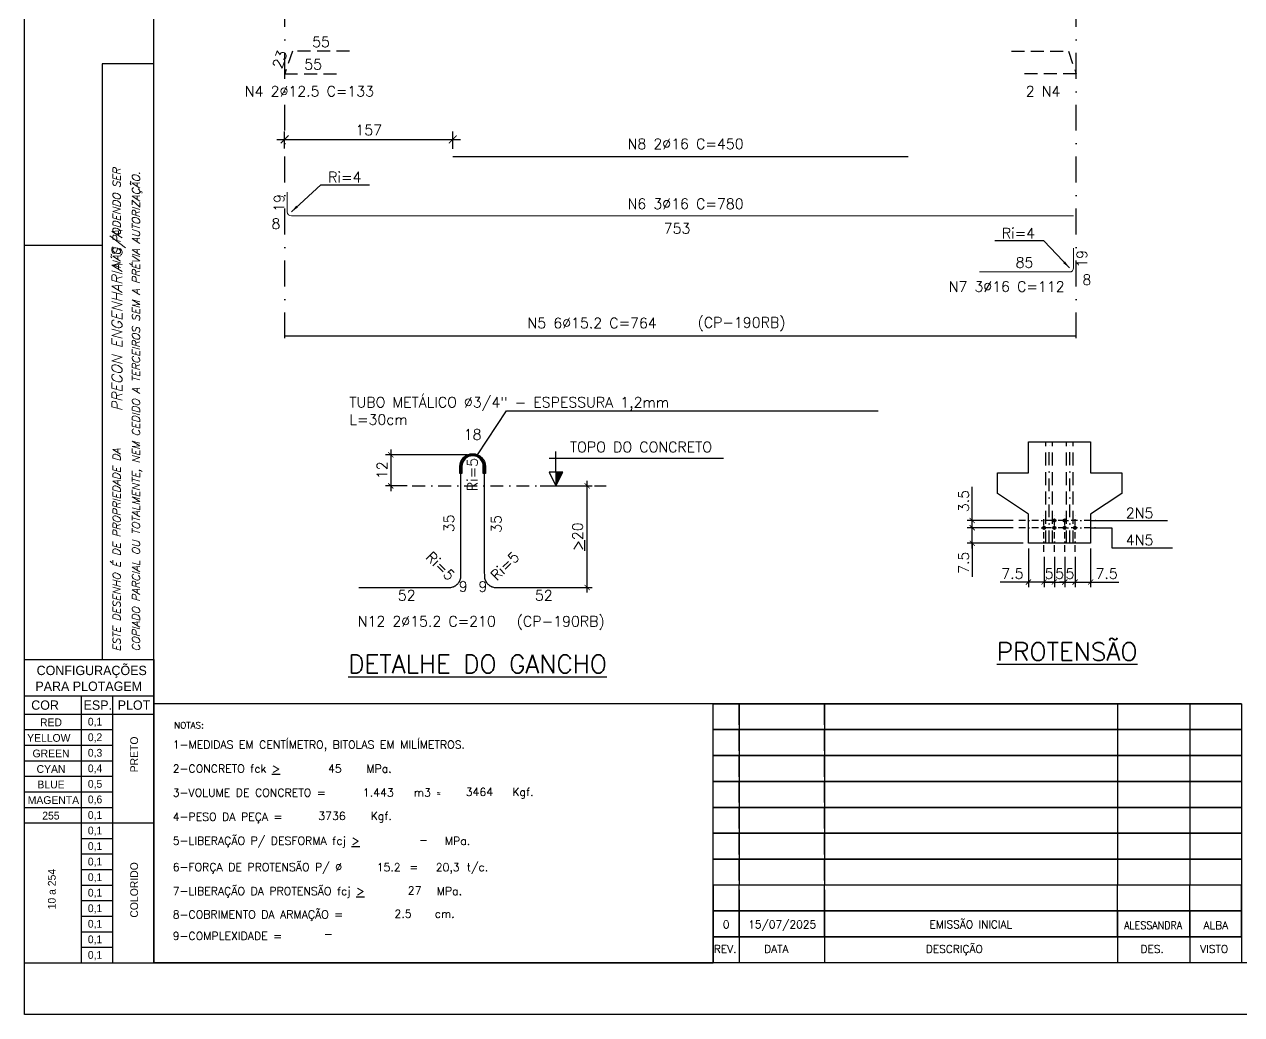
# Model space of a CAD drawing. Header units: centimetres. Extents: x 1658 to 6058, y 7825 to 9310.
# Drawn here: x 3958 to 5133, y 7825 to 8780 of the extents above; entities that cross this region are included whole.
import ezdxf
from ezdxf.enums import TextEntityAlignment as Align

# ---------------------------------------------------------------- set-up
doc = ezdxf.new("R2010")
doc.units = ezdxf.units.CM
doc.header["$LTSCALE"] = 50
doc.header["$MEASUREMENT"] = 0
doc.header["$PDMODE"] = 67
doc.linetypes.add('DASHDOT', pattern=[1, 0.5, -0.25, 0, -0.25])
doc.linetypes.add('HIDDEN', pattern=[0.375, 0.25, -0.125])
for name, color, linetype in [('COTAS-PRECON', 1, 'Continuous'), ('FERROS-PRECON', 4, 'Continuous'), ('FORMATO-PRECON', 2, 'Continuous'), ('HACHURAS-PRECON', 1, 'Continuous'), ('LINHA CENTRO-PRECON', 1, 'DASHDOT'), ('LINHA TRACEJADO-PRECON', 1, 'HIDDEN'), ('LINHA-01-PRECON', 1, 'Continuous'), ('LINHA-02-PRECON', 2, 'Continuous'), ('LINHA-04-PRECON', 4, 'Continuous'), ('LINHA-05-PRECON', 5, 'Continuous'), ('NOTAS-PRECON', 2, 'Continuous'), ('X1', 2, 'Continuous')]:
    doc.layers.add(name, color=color, linetype=linetype)
doc.layers.add('EP - 4', color=4, linetype='Continuous', lineweight=13)
doc.styles.add('PRECON-ROMANS', font='romans.shx')
doc.styles.add('R-80C-100', font='simplex.shx', dxfattribs={"height": 20})
doc.styles.add('R-80C-50', font='simplex.shx', dxfattribs={"height": 10})
doc.styles.add('R060', font='ACENT.shx', dxfattribs={"height": 75})
doc.styles.add('ROMANS', font='ROMANS.SHX', dxfattribs={"oblique": 15, "height": 3})
doc.styles.get("Standard").update_dxf_attribs({"font": 'romans.shx'})
doc.linetypes.add('ZIGZAG', pattern='A,0.0001,-0.2,[131,ltypeshp.shx,S=0.2,R=0,X=-0.2,Y=0],-0.4,[131,ltypeshp.shx,S=0.2,R=180,X=0.2,Y=0],-0.2', length=0.8001)
doc.dimstyles.new('ESC-0050', dxfattribs={"dimscale": 5, "dimtxt": 10, "dimasz": 1.5, "dimexe": 1.1, "dimexo": 2, "dimgap": 0.8, "dimtad": 1, "dimdec": 1, "dimzin": 12, "dimdsep": 46, "dimtxsty": 'R-80C-50', "dimblk": 'ARCHTICK', "dimcen": 2.5, "dimdle": 1.1, "dimclrd": 1, "dimclre": 1, "dimclrt": 3, "dimaunit": 1, "dimadec": 3, "dimazin": 0, "dimtfac": 1, "dimtdec": 1, "dimtmove": 0, "dimatfit": 3, "dimfxl": 1, "dimtolj": 1, "dimtzin": 0, "dimarcsym": 0})
doc.dimstyles.new('ESC50-25', dxfattribs={"dimscale": 50, "dimtxt": 0.2, "dimasz": 0.1, "dimexe": 0.1, "dimexo": 0.1, "dimgap": 0.065, "dimtad": 1, "dimdec": 1, "dimlfac": 0.5, "dimzin": 12, "dimdsep": 46, "dimtxsty": 'Standard', "dimblk": 'ARCHTICK', "dimcen": 0.09, "dimdle": 0.1, "dimclrd": 256, "dimclre": 256, "dimclrt": 2, "dimaunit": 1, "dimazin": 0, "dimtfac": 1, "dimtdec": 1, "dimtix": 1, "dimtmove": 1, "dimatfit": 3, "dimfxl": 1, "dimtolj": 1, "dimtzin": 0, "dimlwd": -1, "dimlwe": -1, "dimarcsym": 0})
doc.dimstyles.new('ESC50-50', dxfattribs={"dimscale": 50, "dimtxt": 0.2, "dimasz": 0.15, "dimexe": 0.15, "dimexo": 0.15, "dimgap": 0.08, "dimtad": 1, "dimdec": 1, "dimzin": 12, "dimdsep": 46, "dimtxsty": 'Standard', "dimblk": 'ARCHTICK', "dimcen": 0.09, "dimdle": 0.15, "dimclrd": 256, "dimclre": 256, "dimclrt": 2, "dimazin": 3, "dimtfac": 1, "dimtdec": 1, "dimtix": 1, "dimtmove": 2, "dimatfit": 2, "dimfxl": 0.15, "dimtolj": 1, "dimtzin": 0, "dimarcsym": 0})

# ---------------------------------------------------------------- blocks, each defined once
blk = doc.blocks.new('REV-A3-V')
at = {"layer": 'FORMATO-PRECON', "color": 1}
for p, q in [((780, 50), (780, 9.1)), ((920, 50), (920, 9.1))]:
    blk.add_line(p, q, dxfattribs=at)
for points in [[(1020, 50), (0, 50)], [(50, 9.1), (50, 50)], [(50, 50), (50, 0)], [(215, 9.1), (215, 50)], [(215, 50), (215, 0)], [(780, 50), (780, 0)], [(920, 50), (920, 0)]]:
    blk.add_lwpolyline(points, dxfattribs=at)
blk.add_lwpolyline([(1020, 0), (0, 0), (0, 50), (1020, 50)], close=True, dxfattribs=at)
at = {"layer": 'FORMATO-PRECON', "color": 2, "style": 'PRECON-ROMANS', "flags": 12}
for p in [(24.8, 24), (132.8, 24), (497.2, 24)]:
    blk.add_attdef('X', text='', height=15, dxfattribs=at).set_placement(p, align=Align.MIDDLE_CENTER)
at = {"layer": 'FORMATO-PRECON', "style": 'PRECON-ROMANS', "flags": 12}
for p in [(849.1, 22.6), (970, 22.6)]:
    blk.add_attdef('X', text='', height=15, dxfattribs=at).set_placement(p, align=Align.MIDDLE_CENTER)
blk = doc.blocks.new('A$C6E105C5C')
at = {"layer": 'FORMATO-PRECON', "color": 6}
for q in [(1020, 50), (0, 0)]:
    blk.add_line((0, 50), q, dxfattribs=at)
at = {"layer": 'FORMATO-PRECON', "color": 3}
blk.add_lwpolyline([(0, 50), (1020, 50), (1020, 0), (0, 0)], close=True, dxfattribs=at)
at = {"layer": 'FORMATO-PRECON', "color": 1}
for points in [[(50, 50), (50, 0)], [(215, 50), (215, 0)], [(780, 50), (780, 0)], [(920, 50), (920, 0)]]:
    blk.add_lwpolyline(points, dxfattribs=at)
at = {"layer": 'FORMATO-PRECON', "style": 'ROMANS'}
for s, p in [('REV.', (1.3, 19.2)), ('DATA', (98.1, 19.2)), ('DESCRIÇÃO', (410.2, 19.2)), ('DES.', (824.6, 19.2)), ('VISTO', (940, 19.2))]:
    blk.add_text(s, height=15, dxfattribs=at).set_placement(p)
blk = doc.blocks.new('A$C0AF02B9D')
at = {"layer": 'FORMATO-PRECON', "color": 1}
for p, q in [((0, 585), (250, 585)), ((0, 0), (0, 585)), ((250, 585), (250, 0)), ((0, 480), (250, 480)), ((0, 450), (170.7, 450)), ((0, 420), (170.7, 420)), ((0, 390), (170.7, 390)), ((0, 360), (170.7, 360)), ((0, 330), (170.7, 330)), ((0, 300), (170.7, 300)), ((110.1, 240), (170.7, 240)), ((110.1, 210), (170.7, 210)), ((110.1, 180), (170.7, 180)), ((110.1, 150), (170.7, 150)), ((110.1, 150), (170.7, 150)), ((110.1, 120), (170.7, 120)), ((110.1, 120), (170.7, 120)), ((110.1, 90), (170.7, 90)), ((110.1, 90), (170.7, 90)), ((110.1, 60), (170.7, 60)), ((110.1, 60), (170.7, 60)), ((110.1, 30), (170.7, 30)), ((110.1, 30), (170.7, 30)), ((0, 0), (250, 0)), ((110.1, 0), (170.7, 0)), ((110.1, 0), (170.7, 0)), ((110.1, 0), (170.7, 0))]:
    blk.add_line(p, q, dxfattribs=at)
at = {"layer": 'FORMATO-PRECON'}
for p, q in [((0, 515), (250, 515)), ((110.1, 0), (110.1, 515)), ((170.7, 0), (170.7, 515)), ((0, 270), (250, 270))]:
    blk.add_line(p, q, dxfattribs=at)
at = {"layer": 'FORMATO-PRECON', "style": 'R060'}
for s, p in [('CONFIGURAÇÕES ', (133.4, 563.9)), ('PARA PLOTAGEM', (124.3, 533.7)), ('COR', (40, 497.3)), ('ESP.', (141.8, 497.3)), ('PLOT', (211.6, 497.3))]:
    blk.add_text(s, height=18, dxfattribs=at).set_placement(p, align=Align.MIDDLE)
at = {"layer": 'FORMATO-PRECON', "color": 1, "style": 'R060'}
for s, p in [('RED', (51.5, 464)), ('0,1', (136.5, 464)), ('YELLOW', (47.2, 434)), ('0,2', (136.5, 434)), ('GREEN', (51.5, 404)), ('0,3', (136.5, 404)), ('CYAN', (51.5, 374)), ('0,4', (136.5, 374)), ('0,5', (136.5, 344)), ('BLUE', (51.5, 344)), ('MAGENTA', (56.1, 314)), ('0,6', (136.5, 314)), ('255', (51.3, 284)), ('0,1', (136.5, 284)), ('0,1', (136.5, 254)), ('0,1', (136.5, 224)), ('0,1', (136.5, 194)), ('0,1', (136.5, 164)), ('0,1', (136.5, 134)), ('0,1', (136.5, 104)), ('0,1', (136.5, 74)), ('0,1', (136.5, 44)), ('0,1', (136.5, 14))]:
    blk.add_text(s, height=15, dxfattribs=at).set_placement(p, align=Align.MIDDLE)
for s, p in [('PRETO', (212, 402.1)), ('COLORIDO', (212, 140.6)), ('10 a 254', (53, 142.2))]:
    blk.add_text(s, height=15, rotation=90, dxfattribs=at).set_placement(p, align=Align.MIDDLE)
blk = doc.blocks.new('A$C432D58B7')
at = {"layer": 'LINHA-01-PRECON'}
blk.add_blockref('A$C0AF02B9D', (0, 0), dxfattribs=at)
blk = doc.blocks.new('A$C550964AD')
at = {"layer": 'LINHA-01-PRECON'}
blk.add_blockref('A$C432D58B7', (0, 0), dxfattribs=at)
blk = doc.blocks.new('A$C12EB5E76')
at = {"layer": 'FORMATO-PRECON', "color": 6}
blk.add_line((35.3, 3089.3), (35.3, 1939.3), dxfattribs=at)
at = {"layer": 'FORMATO-PRECON'}
for points in [[(-114.7, 1254.3), (-114.7, 4224.3), (4085.3, 4224.3), (4085.3, 1254.3)], [(135.3, 1939.3), (135.3, 3089.3), (35.3, 3089.3), (35.3, 1939.3)]]:
    blk.add_lwpolyline(points, close=True, dxfattribs=at)
at = {"layer": 'FORMATO-PRECON', "color": 6}
blk.add_lwpolyline([(135.3, 1354.3), (135.3, 4124.3), (3985.3, 4124.3), (3985.3, 1354.3)], close=True, dxfattribs=at)
at = {"layer": 'FORMATO-PRECON'}
blk.add_lwpolyline([(-114.7, 2739.3), (35.3, 2739.3)], dxfattribs=at)
at = {"layer": 'LINHA-05-PRECON'}
blk.add_blockref('A$C550964AD', (-114.7, 1354.3), dxfattribs=at)
at = {"layer": 'FORMATO-PRECON', "style": 'ROMANS', "oblique": 15}
for s, p in [('ESTE DESENHO É DE PROPRIEDADE DA                            NÃO PODENDO SER', (70.9, 1955.1)), ('COPIADO PARCIAL OU TOTALMENTE, NEM CEDIDO A TERCEIROS SEM A PRÉVIA AUTORIZAÇÃO.', (108.3, 1955.1))]:
    blk.add_text(s, height=15, rotation=90, dxfattribs=at).set_placement(p)
at = {"layer": 'FORMATO-PRECON', "color": 3, "style": 'ROMANS', "oblique": 15}
blk.add_text('PRECON ENGENHARIA S/A', height=20, rotation=90, dxfattribs=at).set_placement((74, 2418.3))
blk = doc.blocks.new('NOTAS')
at = {"layer": 'NOTAS-PRECON', "color": 3, "style": 'ROMANS'}
blk.add_text('NOTAS:', height=11.93, dxfattribs=at).set_placement((9112.7, 411.6))
at = {"layer": 'NOTAS-PRECON', "style": 'ROMANS'}
for s, height, p in [('1-MEDIDAS EM CENTÍMETRO, BITOLAS EM MILÍMETROS. ', 14.918, (9109.9, 374)), ('2-CONCRETO fck %%U>%%U ', 14.918, (9109.9, 329.3)), ('3-VOLUME DE CONCRETO =', 14.918, (9109.9, 284.5)), ('≈ ', 14.92, (9601.3, 284.5)), ('4-PESO DA PEÇA =', 14.918, (9109.9, 239.7)), ('5-LIBERAÇÃO P/ DESFORMA fcj %%U>', 14.918, (9109.9, 195)), ('6-FORÇA DE PROTENSÃO P/ %%C', 14.918, (9109.8, 145.9)), ('t/c.', 14.92, (9658.1, 145.9)), ('=', 14.9, (9550.9, 145.9)), ('7-LIBERAÇÃO DA PROTENSÃO fcj %%U>', 14.918, (9109.8, 101.2)), ('MPa.', 14.92, (9601.8, 101.2)), ('8-COBRIMENTO DA ARMAÇÃO =', 14.918, (9109.9, 57.6)), ('9-COMPLEXIDADE =', 14.918, (9109.9, 17.6))]:
    blk.add_text(s, height=height, dxfattribs=at).set_placement(p)
at = {"layer": 'NOTAS-PRECON', "color": 2, "style": 'PRECON-ROMANS'}
for s, p in [('   MPa.', (9477.7, 336.7)), ('m3', (9575.1, 292.2)), ('Kgf.', (9762.6, 293.3)), ('Kgf.', (9498.6, 248.6)), ('MPa.', (9640.7, 202.1)), ('cm.', (9616.9, 66.5))]:
    blk.add_text(s, height=14.92, dxfattribs=at).set_placement(p, align=Align.MIDDLE_CENTER)
at = {"layer": 'NOTAS-PRECON', "color": 2, "style": 'PRECON-ROMANS', "flags": 8}
for tag, p in [('A', (9412.1, 336.7)), ('B', (9493.1, 292.2)), ('C', (9681.4, 293.3)), ('D', (9406.7, 248.6)), ('E', (9577.4, 203.8)), ('F', (9512.4, 153)), ('G', (9622.3, 153)), ('H', (9560.8, 110)), ('I', (9539.2, 66.5))]:
    blk.add_attdef(tag, text='', height=14.9, dxfattribs=at).set_placement(p, align=Align.MIDDLE_CENTER)
at = {"layer": 'NOTAS-PRECON', "color": 2, "style": 'PRECON-ROMANS'}
blk.add_attdef('J', (9391.7, 21.3), '', height=14.9, dxfattribs=at)
blk = doc.blocks.new('_ArchTick')
at = {"color": 0, "linetype": 'ByBlock', "const_width": 0.15}
blk.add_lwpolyline([(-0.5, -0.5), (0.5, 0.5)], dxfattribs=at)
blk = doc.blocks.new('*D248')
at = {"layer": 'COTAS-PRECON'}
for p, q in [((4912.7, 8294.7), (4868.3, 8294.7)), ((4873.3, 8274.7), (4873.3, 8294.7)), ((4922.6, 8279.7), (4868.3, 8279.7)), ((4873.3, 8279.7), (4873.3, 8247.2))]:
    blk.add_line(p, q, dxfattribs=at)
at = {"layer": 'Defpoints', "color": 0}
for p in [(4873.3, 8294.7), (4917.7, 8294.7), (4927.6, 8279.7)]:
    blk.add_point(p, dxfattribs=at)
at = {"layer": 'COTAS-PRECON', "xscale": 5, "yscale": 5, "zscale": 5}
for p, rotation in [((4873.3, 8294.7), 90), ((4873.3, 8279.7), 270)]:
    blk.add_blockref('_ArchTick', p, dxfattribs=dict(at, rotation=rotation))
at = {"layer": 'COTAS-PRECON', "color": 2, "insert": (4865, 8260.9), "char_height": 10, "attachment_point": 5, "rotation": 90}
blk.add_mtext('\\A1;7.5', dxfattribs=at)
blk = doc.blocks.new('*D249')
at = {"layer": 'COTAS-PRECON'}
for p, q in [((4942.6, 8266.6), (4942.6, 8237.3)), ((4952.6, 8266.6), (4952.6, 8237.3)), ((4942.6, 8242.3), (4937.6, 8242.3)), ((4942.6, 8242.3), (4952.6, 8242.3)), ((4952.6, 8242.3), (4957.6, 8242.3))]:
    blk.add_line(p, q, dxfattribs=at)
at = {"layer": 'Defpoints', "color": 0}
for p in [(4942.6, 8271.6), (4952.6, 8271.6), (4952.6, 8242.3)]:
    blk.add_point(p, dxfattribs=at)
at = {"layer": 'COTAS-PRECON', "xscale": 5, "yscale": 5, "zscale": 5}
blk.add_blockref('_ArchTick', (4942.6, 8242.3), dxfattribs=at)
at = {"layer": 'COTAS-PRECON', "xscale": 5, "yscale": 5, "zscale": 5, "rotation": 180}
blk.add_blockref('_ArchTick', (4952.6, 8242.3), dxfattribs=at)
at = {"layer": 'COTAS-PRECON', "color": 2, "insert": (4947.6, 8250.5), "char_height": 10, "attachment_point": 5}
blk.add_mtext('\\A1;5', dxfattribs=at)
blk = doc.blocks.new('*D250')
at = {"layer": 'COTAS-PRECON'}
for p, q in [((4952.6, 8266.6), (4952.6, 8237.3)), ((4962.6, 8266.6), (4962.6, 8237.3)), ((4952.6, 8242.3), (4947.6, 8242.3)), ((4952.6, 8242.3), (4962.6, 8242.3)), ((4962.6, 8242.3), (4967.6, 8242.3))]:
    blk.add_line(p, q, dxfattribs=at)
at = {"layer": 'Defpoints', "color": 0}
for p in [(4952.6, 8271.6), (4962.6, 8271.6), (4962.6, 8242.3)]:
    blk.add_point(p, dxfattribs=at)
at = {"layer": 'COTAS-PRECON', "xscale": 5, "yscale": 5, "zscale": 5}
blk.add_blockref('_ArchTick', (4952.6, 8242.3), dxfattribs=at)
at = {"layer": 'COTAS-PRECON', "xscale": 5, "yscale": 5, "zscale": 5, "rotation": 180}
blk.add_blockref('_ArchTick', (4962.6, 8242.3), dxfattribs=at)
at = {"layer": 'COTAS-PRECON', "color": 2, "insert": (4957.6, 8250.5), "char_height": 10, "attachment_point": 5}
blk.add_mtext('\\A1;5', dxfattribs=at)
blk = doc.blocks.new('*D251')
at = {"layer": 'COTAS-PRECON'}
for p, q in [((4962.6, 8266.6), (4962.6, 8237.3)), ((4972.6, 8266.6), (4972.6, 8237.3)), ((4962.6, 8242.3), (4957.6, 8242.3)), ((4962.6, 8242.3), (4972.6, 8242.3)), ((4972.6, 8242.3), (4977.6, 8242.3))]:
    blk.add_line(p, q, dxfattribs=at)
at = {"layer": 'Defpoints', "color": 0}
for p in [(4962.6, 8271.6), (4972.6, 8271.6), (4972.6, 8242.3)]:
    blk.add_point(p, dxfattribs=at)
at = {"layer": 'COTAS-PRECON', "xscale": 5, "yscale": 5, "zscale": 5}
blk.add_blockref('_ArchTick', (4962.6, 8242.3), dxfattribs=at)
at = {"layer": 'COTAS-PRECON', "xscale": 5, "yscale": 5, "zscale": 5, "rotation": 180}
blk.add_blockref('_ArchTick', (4972.6, 8242.3), dxfattribs=at)
at = {"layer": 'COTAS-PRECON', "color": 2, "insert": (4967.6, 8250.5), "char_height": 10, "attachment_point": 5}
blk.add_mtext('\\A1;5', dxfattribs=at)
blk = doc.blocks.new('*D252')
at = {"layer": 'COTAS-PRECON'}
for p, q in [((4987.6, 8274.7), (4987.6, 8237.3)), ((4972.6, 8266.6), (4972.6, 8237.3)), ((4967.6, 8242.3), (4992.6, 8242.3))]:
    blk.add_line(p, q, dxfattribs=at)
at = {"layer": 'Defpoints', "color": 0}
for p in [(4987.6, 8279.7), (4972.6, 8271.6), (4987.6, 8242.3)]:
    blk.add_point(p, dxfattribs=at)
at = {"layer": 'COTAS-PRECON', "xscale": 5, "yscale": 5, "zscale": 5, "rotation": 180}
blk.add_blockref('_ArchTick', (4972.6, 8242.3), dxfattribs=at)
at = {"layer": 'COTAS-PRECON', "xscale": 5, "yscale": 5, "zscale": 5}
blk.add_blockref('_ArchTick', (4987.6, 8242.3), dxfattribs=at)
at = {"layer": 'COTAS-PRECON', "color": 2, "insert": (5003, 8250.5), "char_height": 10, "attachment_point": 5}
blk.add_mtext('\\A1;7.5', dxfattribs=at)
blk = doc.blocks.new('*D253')
at = {"layer": 'COTAS-PRECON'}
for p, q in [((4927.6, 8274.7), (4927.6, 8237.3)), ((4942.6, 8266.6), (4942.6, 8237.3)), ((4947.6, 8242.3), (4922.6, 8242.3))]:
    blk.add_line(p, q, dxfattribs=at)
at = {"layer": 'Defpoints', "color": 0}
for p in [(4927.6, 8279.7), (4942.6, 8271.6), (4927.6, 8242.3)]:
    blk.add_point(p, dxfattribs=at)
at = {"layer": 'COTAS-PRECON', "xscale": 5, "yscale": 5, "zscale": 5, "rotation": 180}
blk.add_blockref('_ArchTick', (4927.6, 8242.3), dxfattribs=at)
at = {"layer": 'COTAS-PRECON', "xscale": 5, "yscale": 5, "zscale": 5}
blk.add_blockref('_ArchTick', (4942.6, 8242.3), dxfattribs=at)
at = {"layer": 'COTAS-PRECON', "color": 2, "insert": (4912.1, 8250.5), "char_height": 10, "attachment_point": 5}
blk.add_mtext('\\A1;7.5', dxfattribs=at)
blk = doc.blocks.new('*D259')
at = {"layer": 'Defpoints', "color": 0}
for p in [(4217.2, 8754.5), (4209.6, 8732.8), (4209.6, 8732.8)]:
    blk.add_point(p, dxfattribs=at)
at = {"layer": 'COTAS-PRECON', "color": 2, "insert": (4204.9, 8746.6), "char_height": 10, "attachment_point": 5, "rotation": 70.8817}
blk.add_mtext('\\A1;23', dxfattribs=at)
blk = doc.blocks.new('*D260')
at = {"layer": 'Defpoints', "color": 0}
for p in [(4217.2, 8754.5), (4272.2, 8754.5), (4272.2, 8754.5)]:
    blk.add_point(p, dxfattribs=at)
at = {"layer": 'COTAS-PRECON', "color": 2, "insert": (4244.7, 8763.5), "char_height": 10, "attachment_point": 5}
blk.add_mtext('\\A1;55', dxfattribs=at)
blk = doc.blocks.new('*D261')
at = {"layer": 'Defpoints', "color": 0}
for p in [(4209.6, 8732.8), (4209.6, 8732.8), (4264.6, 8732.8)]:
    blk.add_point(p, dxfattribs=at)
at = {"layer": 'COTAS-PRECON', "color": 2, "insert": (4237.1, 8741.8), "char_height": 10, "attachment_point": 5}
blk.add_mtext('\\A1;55', dxfattribs=at)
blk = doc.blocks.new('*D267')
at = {"layer": 'COTAS-PRECON'}
for p, q in [((4873.3, 8301.7), (4873.3, 8334.2)), ((4912.7, 8301.7), (4868.3, 8301.7)), ((4873.3, 8289.7), (4873.3, 8301.7)), ((4912.7, 8294.7), (4868.3, 8294.7))]:
    blk.add_line(p, q, dxfattribs=at)
at = {"layer": 'Defpoints', "color": 0}
for p in [(4873.3, 8301.7), (4917.7, 8301.7), (4917.7, 8294.7)]:
    blk.add_point(p, dxfattribs=at)
at = {"layer": 'COTAS-PRECON', "xscale": 5, "yscale": 5, "zscale": 5}
for p, rotation in [((4873.3, 8301.7), 90), ((4873.3, 8294.7), 270)]:
    blk.add_blockref('_ArchTick', p, dxfattribs=dict(at, rotation=rotation))
at = {"layer": 'COTAS-PRECON', "color": 2, "insert": (4865, 8320.4), "char_height": 10, "attachment_point": 5, "rotation": 90}
blk.add_mtext('\\A1;3.5', dxfattribs=at)
blk = doc.blocks.new('*D268')
at = {"layer": 'Defpoints', "color": 0}
for p in [(4212.1, 8618.5), (4212.1, 8618.5), (4212.1, 8599.5)]:
    blk.add_point(p, dxfattribs=at)
at = {"layer": 'COTAS-PRECON', "color": 2, "insert": (4204.2, 8608), "char_height": 10, "attachment_point": 5, "rotation": 90}
blk.add_mtext('\\A1;19', dxfattribs=at)
blk = doc.blocks.new('*D269')
at = {"layer": 'Defpoints', "color": 0}
for p in [(4218.1, 8595.5), (4971.1, 8595.5), (4971.1, 8577.4)]:
    blk.add_point(p, dxfattribs=at)
at = {"layer": 'COTAS-PRECON', "color": 2, "insert": (4588.4, 8583.5), "char_height": 10, "attachment_point": 5}
blk.add_mtext('\\A1;753', dxfattribs=at)
blk = doc.blocks.new('*D270')
at = {"layer": 'Defpoints', "color": 0}
for p in [(4971.1, 8564.5), (4971.1, 8564.5), (4971.1, 8545.5)]:
    blk.add_point(p, dxfattribs=at)
at = {"layer": 'COTAS-PRECON', "color": 2, "insert": (4979.1, 8554), "char_height": 10, "attachment_point": 5, "rotation": 90}
blk.add_mtext('\\A1;19', dxfattribs=at)
blk = doc.blocks.new('*D271')
at = {"layer": 'Defpoints', "color": 0}
for p in [(4880.2, 8541.5), (4965.1, 8541.5), (4880.2, 8523.3)]:
    blk.add_point(p, dxfattribs=at)
at = {"layer": 'COTAS-PRECON', "color": 2, "insert": (4923.7, 8550.6), "char_height": 10, "attachment_point": 5}
blk.add_mtext('\\A1;85', dxfattribs=at)
blk = doc.blocks.new('*D290')
at = {"layer": 'COTAS-PRECON', "lineweight": -2}
for p, q in [((4209.6, 8660.7), (4209.6, 8676.9)), ((4371.9, 8660.3), (4371.9, 8676.9)), ((4202.1, 8669.4), (4379.4, 8669.4))]:
    blk.add_line(p, q, dxfattribs=at)
at = {"layer": 'Defpoints', "color": 0}
for p in [(4371.9, 8669.4), (4209.6, 8653.2), (4371.9, 8652.8)]:
    blk.add_point(p, dxfattribs=at)
at = {"layer": 'COTAS-PRECON', "lineweight": -2, "xscale": 7.5, "yscale": 7.5, "zscale": 7.5, "rotation": 180}
blk.add_blockref('_ArchTick', (4209.6, 8669.4), dxfattribs=at)
at = {"layer": 'COTAS-PRECON', "lineweight": -2, "xscale": 7.5, "yscale": 7.5, "zscale": 7.5}
blk.add_blockref('_ArchTick', (4371.9, 8669.4), dxfattribs=at)
at = {"layer": 'COTAS-PRECON', "color": 2, "insert": (4290.8, 8678.4), "char_height": 10, "attachment_point": 5}
blk.add_mtext('\\A1;157', dxfattribs=at)
blk = doc.blocks.new('*D291')
at = {"layer": 'COTAS-PRECON'}
for p, q in [((4456.1, 8335.1), (4506.6, 8335.1)), ((4501.6, 8232.1), (4501.6, 8340.1)), ((4456.1, 8237.1), (4506.6, 8237.1))]:
    blk.add_line(p, q, dxfattribs=at)
at = {"layer": 'Defpoints', "color": 0}
for p in [(4451.1, 8335.1), (4501.6, 8335.1), (4451.1, 8237.1)]:
    blk.add_point(p, dxfattribs=at)
at = {"layer": 'COTAS-PRECON', "xscale": 5, "yscale": 5, "zscale": 5}
for p, rotation in [((4501.6, 8335.1), 90), ((4501.6, 8237.1), 270)]:
    blk.add_blockref('_ArchTick', p, dxfattribs=dict(at, rotation=rotation))
at = {"layer": 'COTAS-PRECON', "color": 2, "insert": (4492.4, 8286.1), "char_height": 10, "attachment_point": 5, "rotation": 90}
blk.add_mtext('\\A1;{\\L>}20', dxfattribs=at)
blk = doc.blocks.new('*D292')
at = {"layer": 'Defpoints', "color": 0}
for p in [(4380.8, 8347.1), (4379.8, 8248.3), (4380.8, 8248.3)]:
    blk.add_point(p, dxfattribs=at)
at = {"layer": 'COTAS-PRECON', "color": 2, "insert": (4368.2, 8298.9), "char_height": 10, "attachment_point": 5, "rotation": 90}
blk.add_mtext('\\A1;35', dxfattribs=at)
blk = doc.blocks.new('*D293')
at = {"layer": 'Defpoints', "color": 0}
for p in [(4413.6, 8237.1), (4413.6, 8237.1), (4501.6, 8237.1)]:
    blk.add_point(p, dxfattribs=at)
at = {"layer": 'COTAS-PRECON', "color": 2, "insert": (4459.8, 8229.4), "char_height": 10, "attachment_point": 5}
blk.add_mtext('\\A1;52', dxfattribs=at)
blk = doc.blocks.new('*D294')
at = {"layer": 'Defpoints', "color": 0}
for p in [(4281.1, 8237.1), (4368.5, 8237.1), (4368.5, 8237.1)]:
    blk.add_point(p, dxfattribs=at)
at = {"layer": 'COTAS-PRECON', "color": 2, "insert": (4327.4, 8229.5), "char_height": 10, "attachment_point": 5}
blk.add_mtext('\\A1;52', dxfattribs=at)
blk = doc.blocks.new('*D295')
at = {"layer": 'Defpoints', "color": 0}
for p in [(4401.3, 8347.1), (4401.3, 8248.3), (4402.3, 8248.3)]:
    blk.add_point(p, dxfattribs=at)
at = {"layer": 'COTAS-PRECON', "color": 2, "insert": (4413.9, 8298.4), "char_height": 10, "attachment_point": 5, "rotation": 90}
blk.add_mtext('\\A1;35', dxfattribs=at)
blk = doc.blocks.new('*D296')
at = {"layer": 'COTAS-PRECON'}
for p, q in [((4312, 8370.1), (4312, 8330.1)), ((4386.1, 8365.1), (4307, 8365.1)), ((4327.9, 8335.1), (4307, 8335.1))]:
    blk.add_line(p, q, dxfattribs=at)
at = {"layer": 'Defpoints', "color": 0}
for p in [(4391.1, 8365.1), (4312, 8335.1), (4332.9, 8335.1)]:
    blk.add_point(p, dxfattribs=at)
at = {"layer": 'COTAS-PRECON', "xscale": 5, "yscale": 5, "zscale": 5}
for p, rotation in [((4312, 8365.1), 90), ((4312, 8335.1), 270)]:
    blk.add_blockref('_ArchTick', p, dxfattribs=dict(at, rotation=rotation))
at = {"layer": 'COTAS-PRECON', "color": 2, "insert": (4303.7, 8350.1), "char_height": 10, "attachment_point": 5, "rotation": 90}
blk.add_mtext('\\A1;12', dxfattribs=at)

msp = doc.modelspace()

# ---------------------------------------------------------------- hatches: boundary and pattern name
at = {"layer": 'HACHURAS-PRECON'}
msp.add_hatch(color=256, dxfattribs=at).paths.add_polyline_path([(4471.463, 8348.394), (4478.127, 8348.394), (4471.463, 8335.066)])
h = msp.add_hatch(color=256, dxfattribs=at)
h.dxf.hatch_style = 1
h.paths.add_polyline_path([(4944.084, 8294.662, 1), (4941.044, 8294.662, 1)])
h = msp.add_hatch(color=256, dxfattribs=at)
h.dxf.hatch_style = 1
h.paths.add_polyline_path([(4954.084, 8301.662, 1), (4951.044, 8301.662, 1)])
h = msp.add_hatch(color=256, dxfattribs=at)
h.dxf.hatch_style = 1
h.paths.add_polyline_path([(4954.084, 8294.662, 1), (4951.044, 8294.662, 1)])
h = msp.add_hatch(color=256, dxfattribs=at)
h.dxf.hatch_style = 1
h.paths.add_polyline_path([(4964.084, 8301.662, 1), (4961.044, 8301.662, 1)])
h = msp.add_hatch(color=256, dxfattribs=at)
h.dxf.hatch_style = 1
h.paths.add_polyline_path([(4964.084, 8294.662, 1), (4961.044, 8294.662, 1)])
h = msp.add_hatch(color=256, dxfattribs=at)
h.dxf.hatch_style = 1
h.paths.add_polyline_path([(4974.084, 8294.662, 1), (4971.044, 8294.662, 1)])

# ---------------------------------------------------------------- linework, layer by layer
at = {"layer": 'COTAS-PRECON', "linetype": 'DASHDOT'}
for p, q in [((4209.638, 8477.485), (4209.638, 9235.068)), ((4973.638, 8477.485, 96721), (4973.638, 9220.63, 96721))]:
    msp.add_line(p, q, dxfattribs=at)
at = {"layer": 'COTAS-PRECON', "linetype": 'DASHDOT', "ltscale": 0.25}
for p, q in [((4987.564, 8301.662), (4917.652, 8301.662)), ((4942.564, 8271.606), (4942.564, 8306.483)), ((4952.564, 8271.606), (4952.564, 8306.483)), ((4962.564, 8271.606), (4962.564, 8306.483)), ((4972.564, 8271.606), (4972.564, 8306.483)), ((4987.564, 8294.662), (4917.652, 8294.662))]:
    msp.add_line(p, q, dxfattribs=at)
at = {"layer": 'COTAS-PRECON'}
for p, q in [((5008.076, 8294.662), (5008.076, 8275.21)), ((5008.076, 8275.21), (5066.65, 8275.21)), ((4927.564, 8242.262), (4900.294, 8242.262)), ((4987.564, 8242.262), (5014.834, 8242.262))]:
    msp.add_line(p, q, dxfattribs=at)
for centre in [(4942.564, 8294.662), (4952.564, 8301.662), (4952.564, 8294.662), (4962.564, 8301.662), (4962.564, 8294.662), (4972.564, 8294.662)]:
    msp.add_circle(centre, 1.52, dxfattribs=at)
at = {"layer": 'EP - 4'}
msp.add_lwpolyline([(4971.138, 8595.52), (4216.138, 8595.52, -0.41421356), (4212.138, 8599.52), (4212.138, 8618.52)], format="xyb", dxfattribs=at)
at = {"layer": 'EP - 4', "elevation": 96721}
msp.add_lwpolyline([(4880.169, 8541.458), (4967.138, 8541.458, 0.41421356), (4971.138, 8545.458), (4971.138, 8564.458)], format="xyb", dxfattribs=at)
at = {"layer": 'FORMATO-PRECON', "color": 6}
for points in [[(4083.357, 7874.924), (4623.357, 7874.924), (4623.357, 8124.924), (4083.357, 8124.924)], [(4623.357, 8124.924), (5133.357, 8124.924), (5133.357, 7874.924), (4623.357, 7874.924)]]:
    msp.add_lwpolyline(points, close=True, dxfattribs=at)
at = {"layer": 'HACHURAS-PRECON'}
msp.add_line((4471.463, 8348.394), (4471.463, 8335.066), dxfattribs=at)
at = {"layer": 'LINHA CENTRO-PRECON', "ltscale": 0.5, "extrusion": (0, 1, 0)}
for p, q in [((4947.564, 8279.662), (4947.564, 8377.662)), ((4967.564, 8279.662), (4967.564, 8377.662))]:
    msp.add_line(p, q, dxfattribs=at)
at = {"layer": 'LINHA CENTRO-PRECON', "color": 1, "ltscale": 0.5}
msp.add_line((4332.851, 8335.066), (4519.9, 8335.066), dxfattribs=at)
at = {"layer": 'LINHA TRACEJADO-PRECON', "extrusion": (0, 1, 0)}
for p, q in [((4944.364, 8279.662), (4944.364, 8377.662)), ((4950.764, 8279.662), (4950.764, 8377.662)), ((4964.364, 8279.662), (4964.364, 8377.662)), ((4970.764, 8279.662), (4970.764, 8377.662))]:
    msp.add_line(p, q, dxfattribs=at)
at = {"layer": 'LINHA-01-PRECON'}
for p, q in [((4471.463, 8348.051), (4471.463, 8368.386)), ((4464.8, 8361.722), (4633.32, 8361.722)), ((4478.127, 8348.394), (4464.8, 8348.394)), ((4464.8, 8348.394), (4471.463, 8335.066)), ((4471.463, 8335.066), (4478.127, 8348.394))]:
    msp.add_line(p, q, dxfattribs=at)
msp.add_lwpolyline([(4403.333, 8347.106), (4401.333, 8347.106), (4401.333, 8353.836, 1), (4380.793, 8353.836), (4380.793, 8347.106), (4378.793, 8347.106), (4378.793, 8353.836, -1), (4403.333, 8353.836)], format="xyb", close=True, dxfattribs=at)
at = {"layer": 'LINHA-02-PRECON', "extrusion": (0, 1, 0)}
for p, q in [((4927.564, 8347.662), (4927.564, 8377.662)), ((4987.564, 8377.662), (4987.564, 8347.662)), ((4897.564, 8347.662), (4927.564, 8347.662)), ((4897.564, 8327.662), (4897.564, 8347.662)), ((4987.564, 8347.662), (5017.564, 8347.662)), ((5017.564, 8347.662), (5017.564, 8327.662)), ((4927.564, 8307.662), (4897.564, 8327.662)), ((5017.564, 8327.662), (4987.564, 8307.662)), ((4927.564, 8279.662), (4927.564, 8307.662)), ((4987.564, 8307.662), (4987.564, 8279.662)), ((4987.564, 8279.662), (4927.564, 8279.662))]:
    msp.add_line(p, q, dxfattribs=at)
at = {"layer": 'LINHA-02-PRECON', "linetype": 'ZIGZAG', "ltscale": 0.15}
msp.add_line((4927.564, 8377.662), (4987.564, 8377.662), dxfattribs=at)
at = {"layer": 'LINHA-04-PRECON'}
for p, q in [((4371.888, 8652.845), (4811.388, 8652.845, 96721)), ((4209.638, 8479.933), (4973.638, 8479.933, 96721))]:
    msp.add_line(p, q, dxfattribs=at)
at = {"layer": 'LINHA-04-PRECON', "linetype": 'HIDDEN'}
msp.add_lwpolyline([(4272.171, 8754.499), (4217.171, 8754.499), (4209.638, 8732.767), (4264.638, 8732.767)], dxfattribs=at)
at = {"layer": 'LINHA-04-PRECON', "linetype": 'HIDDEN', "elevation": 96721}
msp.add_lwpolyline([(4911.105, 8754.499), (4966.105, 8754.499), (4973.638, 8732.767), (4918.638, 8732.767)], dxfattribs=at)
at = {"layer": 'LINHA-04-PRECON', "color": 4, "linetype": 'Continuous'}
msp.add_rational_spline([(4281.063, 8237.066), (4339.793, 8237.066), (4368.523, 8237.066), (4373.191, 8237.066), (4376.492, 8240.367), (4379.793, 8243.668), (4379.793, 8248.336), (4379.793, 8329.066), (4379.793, 8353.836), (4379.793, 8358.504), (4383.094, 8361.805), (4386.395, 8365.106), (4391.063, 8365.106), (4395.731, 8365.106), (4399.032, 8361.805), (4402.333, 8358.504), (4402.333, 8353.836), (4402.333, 8329.066), (4402.333, 8248.336), (4402.333, 8243.668), (4405.634, 8240.367), (4408.935, 8237.066), (4413.603, 8237.066), (4442.333, 8237.066), (4501.063, 8237.066)], [1, 1, 1, 0.923879532511, 1, 0.923879532511, 1, 1, 1, 0.923879532511, 1, 0.923879532511, 1, 0.923879532511, 1, 0.923879532511, 1, 1, 1, 0.923879532511, 1, 0.923879532511, 1, 1, 1], degree=2, knots=[0, 0, 0, 1, 1, 1.78539816, 1.78539816, 2.57079633, 2.57079633, 3.57079633, 3.57079633, 4.35619449, 4.35619449, 5.14159265, 5.14159265, 5.92699082, 5.92699082, 6.71238898, 6.71238898, 7.71238898, 7.71238898, 8.49778714, 8.49778714, 9.28318531, 9.28318531, 10.28318531, 10.28318531, 10.28318531], dxfattribs=at)

# ---------------------------------------------------------------- block references
at = {"color": 1, "xscale": 0.5000000000000071, "yscale": 0.5000000000000071, "zscale": 0.5000000000000071}
for name, p in [('REV-A3-V', (4623.357, 8099.924)), ('REV-A3-V', (4623.357, 8074.924)), ('REV-A3-V', (4623.357, 8049.924)), ('REV-A3-V', (4623.357, 8024.924)), ('REV-A3-V', (4623.357, 7999.924)), ('REV-A3-V', (4623.357, 7974.924)), ('REV-A3-V', (4623.357, 7949.924)), ('A$C6E105C5C', (4623.357, 7874.924))]:
    msp.add_blockref(name, p, dxfattribs=at)
at = {"color": 1, "xscale": -0.5000000000000071, "yscale": 0.5000000000000071, "zscale": 0.5000000000000071, "rotation": 180}
for p in [(4623.357, 7949.924), (4623.357, 7924.924)]:
    msp.add_blockref('REV-A3-V', p, dxfattribs=at)
at = {"color": 1}
ref = msp.add_blockref('REV-A3-V', (4623.357, 7899.924), dxfattribs=dict(at, xscale=0.5000000000000071, yscale=0.5000000000000071, zscale=0.5000000000000071))
ref.add_attrib('X', '0', dxfattribs={"layer": 'FORMATO-PRECON', "color": 2, "height": 7.5, "style": 'PRECON-ROMANS', "flags": 12}).set_placement((4635.732, 7911.935), align=Align.MIDDLE_CENTER)
ref.add_attrib('X', '15/07/2025', dxfattribs={"layer": 'FORMATO-PRECON', "color": 2, "height": 7.5, "style": 'PRECON-ROMANS', "flags": 12}).set_placement((4689.748, 7911.935), align=Align.MIDDLE_CENTER)
ref.add_attrib('X', 'EMISSÃO INICIAL', dxfattribs={"layer": 'FORMATO-PRECON', "color": 2, "height": 7.5, "style": 'PRECON-ROMANS', "flags": 12}).set_placement((4871.968, 7911.935), align=Align.MIDDLE_CENTER)
ref.add_attrib('X', 'ALESSANDRA', dxfattribs={"layer": 'FORMATO-PRECON', "height": 7.5, "style": 'PRECON-ROMANS', "width": 0.9, "flags": 12}).set_placement((5047.919, 7911.201), align=Align.MIDDLE_CENTER)
ref.add_attrib('X', 'ALBA', dxfattribs={"layer": 'FORMATO-PRECON', "height": 7.5, "style": 'PRECON-ROMANS', "flags": 12}).set_placement((5108.372, 7911.201), align=Align.MIDDLE_CENTER)
at = {"layer": 'COTAS-PRECON', "xscale": 0.5000000000000071, "yscale": 0.5000000000000071, "zscale": 0.5000000000000071}
msp.add_blockref('A$C12EB5E76', (4015.702, 7197.786), dxfattribs=at)
at = {"layer": 'LINHA-01-PRECON', "color": 2}
ref = msp.add_blockref('NOTAS', (-617.139, 7887.853), dxfattribs=dict(at, xscale=0.5179736842118017, yscale=0.5179736842118017, zscale=0.5179736842118017))
ref.add_attrib('A', '45', dxfattribs={"layer": 'NOTAS-PRECON', "color": 2, "height": 7.7271, "style": 'PRECON-ROMANS'}).set_placement((4258.076, 8062.262), align=Align.MIDDLE_CENTER)
ref.add_attrib('B', '1.443', dxfattribs={"layer": 'NOTAS-PRECON', "color": 2, "height": 7.7271, "style": 'PRECON-ROMANS'}).set_placement((4300.02, 8039.205), align=Align.MIDDLE_CENTER)
ref.add_attrib('C', '3464', dxfattribs={"layer": 'NOTAS-PRECON', "color": 2, "height": 7.7271, "style": 'PRECON-ROMANS'}).set_placement((4397.567, 8039.779), align=Align.MIDDLE_CENTER)
ref.add_attrib('D', '3736', dxfattribs={"layer": 'NOTAS-PRECON', "color": 2, "height": 7.7271, "style": 'PRECON-ROMANS'}).set_placement((4255.304, 8016.598), align=Align.MIDDLE_CENTER)
ref.add_attrib('E', '-', dxfattribs={"layer": 'NOTAS-PRECON', "color": 2, "height": 7.727, "style": 'PRECON-ROMANS'}).set_placement((4343.714, 7993.417), align=Align.MIDDLE_CENTER)
ref.add_attrib('F', '15.2', dxfattribs={"layer": 'NOTAS-PRECON', "color": 2, "height": 7.7271, "style": 'PRECON-ROMANS'}).set_placement((4310.043, 7967.117), align=Align.MIDDLE_CENTER)
ref.add_attrib('G', '20,3', dxfattribs={"layer": 'NOTAS-PRECON', "color": 2, "height": 7.7271, "style": 'PRECON-ROMANS'}).set_placement((4366.982, 7967.117), align=Align.MIDDLE_CENTER)
ref.add_attrib('H', '27', dxfattribs={"layer": 'NOTAS-PRECON', "color": 2, "height": 7.7271, "style": 'PRECON-ROMANS'}).set_placement((4335.128, 7944.812), align=Align.MIDDLE_CENTER)
ref.add_attrib('I', '2.5', dxfattribs={"layer": 'NOTAS-PRECON', "color": 2, "height": 7.7271, "style": 'PRECON-ROMANS'}).set_placement((4323.912, 7922.274), align=Align.MIDDLE_CENTER)
ref.add_attrib('J', '-', (4247.539, 7898.895), dxfattribs={"layer": 'NOTAS-PRECON', "color": 2, "height": 7.727, "style": 'PRECON-ROMANS'})

# ---------------------------------------------------------------- texts
at = {"color": 2, "char_height": 10, "attachment_point": 5}
for s, insert in [('\\A1;\\pxql;TUBO METÁLICO %%C3/4" - ESPESSURA 1,2mm\\PL=30cm', (4426.445, 8407.414)), ('\\A1;18', (4391.063, 8384.658)), ('\\A1;TOPO DO CONCRETO', (4553.608, 8372.617)), ('\\A1;9', (4382.072, 8238.066)), ('\\A1;9', (4400.917, 8237.963))]:
    msp.add_mtext(s, dxfattribs=dict(at, insert=insert))
at = {"color": 2, "insert": (4390.914, 8345.951), "char_height": 10, "width": 86.55327, "attachment_point": 5, "rotation": 90}
msp.add_mtext('\\A1;Ri=5', dxfattribs=at)
at = {"layer": 'COTAS-PRECON', "color": 2, "style": 'R-80C-100'}
for s, p in [('Ri=4', (4251.673, 8627.953)), ('8', (4196.95, 8583.027)), ('Ri=4', (4901.835, 8573.891, 96721)), ('8', (4979.66, 8528.965, 96721))]:
    msp.add_text(s, height=10, dxfattribs=at).set_placement(p)
at = {"layer": 'COTAS-PRECON', "insert": (4650.622, 8491.059), "char_height": 10, "attachment_point": 5}
msp.add_mtext('\\A1;(CP-190RB)', dxfattribs=at)
at = {"layer": 'FERROS-PRECON', "color": 2, "linetype": 'Continuous', "char_height": 10, "width": 58.57143}
for insert, attachment_point, rotation in [((4374.853, 8249.858), 3, 315), ((4407.273, 8249.858), 1, 45)]:
    msp.add_mtext('Ri=5', dxfattribs=dict(at, insert=insert, attachment_point=attachment_point, rotation=rotation))
at = {"layer": 'LINHA-01-PRECON', "color": 2, "attachment_point": 5}
for s, insert, char_height in [('\\A1;2N5', (5034.869, 8308.865), 10), ('\\A1;4N5', (5034.869, 8282.893), 10), ('\\A1;(CP-190RB)', (4476.087, 8202.73), 10), ('\\A1;{\\L\\C4;PROTENSÃO}', (4964.929, 8175.212), 17.5), ('\\A1;{\\L\\C4;DETALHE DO GANCHO}', (4395.869, 8163.18), 17.5)]:
    msp.add_mtext(s, dxfattribs=dict(at, insert=insert, char_height=char_height))
at = {"layer": 'X1', "style": 'PRECON-ROMANS'}
for s, p in [('N4 2%%C12.5 C=133', (4171.218, 8710.82)), ('2 N4', (4924.934, 8710.82, 96721)), ('N5 6%%C15.2 C=764', (4444.067, 8487.219))]:
    msp.add_text(s, height=10, dxfattribs=at).set_placement(p)
at = {"layer": 'X1', "style": 'ROMANS'}
for s, p in [('N8 2%%C16 C=450', (4596.639, 8660.086)), ('N6 3%%C16 C=780', (4596.639, 8602.233)), ('N7 3%%C16 C=112', (4906.529, 8522.418, 96721)), ('N12 2%%C15.2 C=210', (4346.84, 8199.384))]:
    msp.add_text(s, height=10, dxfattribs=at).set_placement(p, align=Align.CENTER)

# ---------------------------------------------------------------- dimensions: what is measured, and where the dimension line sits
at = {"layer": 'COTAS-PRECON'}
for p1, p2, picture, middle in [((4217.171, 8754.499), (4272.171, 8754.499), '*D260', (4244.671, 8763.499)), ((4217.171, 8754.499), (4209.638, 8732.767), '*D259', (4204.901, 8746.581)), ((4264.638, 8732.767), (4209.638, 8732.767), '*D261', (4237.138, 8741.767))]:
    dim = msp.add_aligned_dim(p1=p1, p2=p2, distance=0, dimstyle='ESC50-50', override={"dimse1": 1, "dimse2": 1, "dimsd1": 1, "dimsd2": 1}, dxfattribs=at)
    dim.commit()
    dim.dimension.update_dxf_attribs({"geometry": picture, "text_midpoint": middle})
for base, p1, p2, text, dimstyle, override, picture, middle in [((4371.888, 8669.354), (4209.638, 8653.222), (4371.888, 8652.845), '157', 'ESC50-50', {"dimtxsty": 'Standard', "dimtmove": 0}, '*D290', (4290.763, 8669.354)), ((4413.603, 8237.066), (4501.632, 8237.066), (4413.603, 8237.066), '52', 'ESC50-25', {"dimtxsty": 'Standard', "dimse1": 1, "dimse2": 1, "dimsd1": 1, "dimsd2": 1, "dimtmove": 2}, '*D293', (4459.756, 8229.405))]:
    dim = msp.add_linear_dim(base=base, p1=p1, p2=p2, text=text, dimstyle=dimstyle, override=override, dxfattribs=at)
    dim.commit()
    dim.dimension.update_dxf_attribs({"geometry": picture, "text_midpoint": middle, "dimtype": 160})
for base, p1, p2, angle, dimstyle, override, picture, middle in [((4212.138, 8618.52), (4212.138, 8599.52), (4212.138, 8618.52), 90, 'ESC50-50', {"dimse1": 1, "dimse2": 1, "dimsd1": 1, "dimsd2": 1}, '*D268', (4204.171, 8608.017)), ((4880.169, 8523.339, 96721), (4965.138, 8541.458, 96721), (4880.169, 8541.458, 96721), 180, 'ESC50-50', {"dimse1": 1, "dimse2": 1, "dimsd1": 1, "dimsd2": 1}, '*D271', (4923.74, 8550.556, 96721)), ((4971.138, 8564.458, 96721), (4971.138, 8545.458, 96721), (4971.138, 8564.458, 96721), 90, 'ESC50-50', {"dimse1": 1, "dimse2": 1, "dimsd1": 1, "dimsd2": 1}, '*D270', (4979.106, 8553.954, 96721)), ((4873.261, 8301.662), (4917.652, 8294.662), (4917.652, 8301.662), 90, 'ESC50-25', {"dimtmove": 0}, '*D267', (4873.261, 8320.412)), ((4873.261, 8294.662), (4927.564, 8279.662), (4917.652, 8294.662), 90, 'ESC50-25', {"dimtmove": 0}, '*D248', (4873.261, 8260.912)), ((4927.564, 8242.262), (4942.564, 8271.606), (4927.564, 8279.662), 180, 'ESC50-25', {"dimtmove": 2}, '*D253', (4912.128, 8250.512))]:
    dim = msp.add_linear_dim(base=base, p1=p1, p2=p2, angle=angle, dimstyle=dimstyle, override=override, dxfattribs=at)
    dim.commit()
    dim.dimension.update_dxf_attribs({"geometry": picture, "text_midpoint": middle, "dimtype": 160})
for base, p1, p2, dimstyle, override, picture, middle in [((4971.138, 8577.401), (4218.138, 8595.52), (4971.138, 8595.52, 96721), 'ESC50-50', {"dimse1": 1, "dimse2": 1, "dimsd1": 1, "dimsd2": 1}, '*D269', (4588.388, 8583.513)), ((4987.564, 8242.262), (4972.564, 8271.606), (4987.564, 8279.662), 'ESC50-25', {"dimtmove": 2}, '*D252', (5003, 8250.512))]:
    dim = msp.add_linear_dim(base=base, p1=p1, p2=p2, dimstyle=dimstyle, override=override, dxfattribs=at)
    dim.commit()
    dim.dimension.update_dxf_attribs({"geometry": picture, "text_midpoint": middle, "dimtype": 160})
dim = msp.add_linear_dim(base=(4311.953, 8335.066), p1=(4391.063, 8365.106), p2=(4332.851, 8335.066), angle=90, text='12', dimstyle='ESC50-25', dxfattribs=at)
dim.commit()
dim.dimension.update_dxf_attribs({"geometry": '*D296', "text_midpoint": (4311.953, 8350.086), "dimtype": 160})
for base, p1, p2, angle, text, override, picture, middle in [((4380.793, 8248.336), (4380.793, 8347.106), (4379.793, 8248.336), 90, '35', {"dimse1": 1, "dimse2": 1, "dimsd1": 1, "dimsd2": 1, "dimtmove": 2}, '*D292', (4368.24, 8298.889)), ((4401.333, 8248.336), (4401.333, 8347.106), (4402.333, 8248.336), 90, '35', {"dimse1": 1, "dimse2": 1, "dimsd1": 1, "dimsd2": 1, "dimtmove": 2}, '*D295', (4413.886, 8298.419)), ((4368.523, 8237.066), (4281.063, 8237.066), (4368.523, 8237.066), 180, '52', {"dimtxsty": 'Standard', "dimse1": 1, "dimse2": 1, "dimsd1": 1, "dimsd2": 1, "dimtmove": 2}, '*D294', (4327.435, 8229.463))]:
    dim = msp.add_linear_dim(base=base, p1=p1, p2=p2, angle=angle, text=text, dimstyle='ESC50-25', override=override, dxfattribs=at)
    dim.commit()
    dim.dimension.update_dxf_attribs({"geometry": picture, "text_midpoint": middle, "dimtype": 160})
dim = msp.add_linear_dim(base=(4501.632, 8335.066), p1=(4451.063, 8237.066), p2=(4451.063, 8335.066), angle=90, text='{\\L>}20', dimstyle='ESC50-25', dxfattribs=at)
dim.commit()
dim.dimension.update_dxf_attribs({"geometry": '*D291', "text_midpoint": (4492.382, 8286.066)})
for base, p1, p2, picture, middle in [((4952.564, 8242.262), (4942.564, 8271.606), (4952.564, 8271.606), '*D249', (4947.564, 8250.512)), ((4962.564, 8242.262), (4952.564, 8271.606), (4962.564, 8271.606), '*D250', (4957.564, 8250.512)), ((4972.564, 8242.262), (4962.564, 8271.606), (4972.564, 8271.606), '*D251', (4967.564, 8250.512))]:
    dim = msp.add_linear_dim(base=base, p1=p1, p2=p2, dimstyle='ESC50-25', override={"dimtmove": 2}, dxfattribs=at)
    dim.commit()
    dim.dimension.update_dxf_attribs({"geometry": picture, "text_midpoint": middle})

# ---------------------------------------------------------------- leaders
for points in [[(4216.138, 8599.52), (4244.46, 8625.551), (4291.645, 8625.551)], [(4967.138, 8545.458), (4942.382, 8571.489), (4895.197, 8571.489)]]:
    msp.add_leader(points, dimstyle='ESC-0050', override={"dimgap": 0.8, "dimtad": 0}, dxfattribs=at)
for points in [[(4987.564, 8301.662), (5061.625, 8301.662)], [(4987.564, 8294.662), (5008.076, 8294.662)]]:
    msp.add_leader(points, dimstyle='ESC50-25', dxfattribs=at)
at = {"layer": 'LINHA-01-PRECON'}
msp.add_leader([(4395.731, 8365.106), (4423.795, 8407.414), (4782.549, 8407.414)], dimstyle='ESC50-50', override={"dimscale": 1, "dimtad": 0}, dxfattribs=at)

doc.saveas('drawing.dxf')
